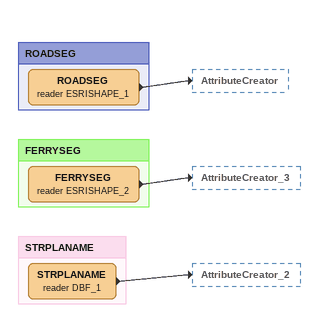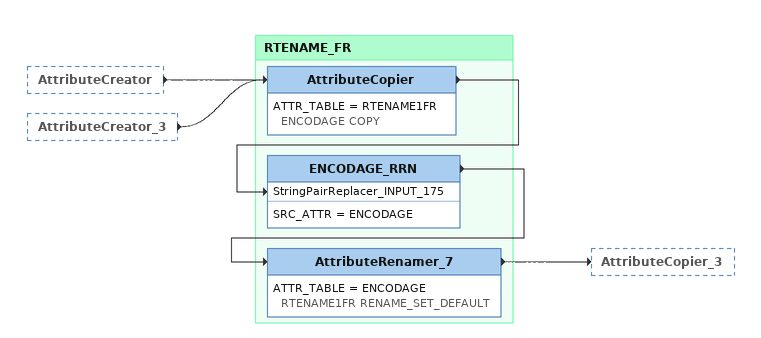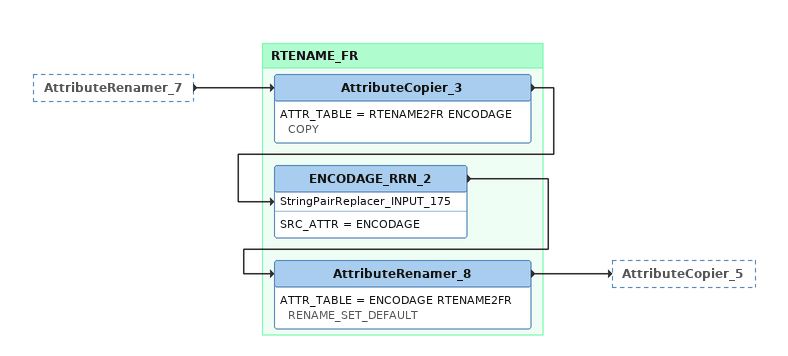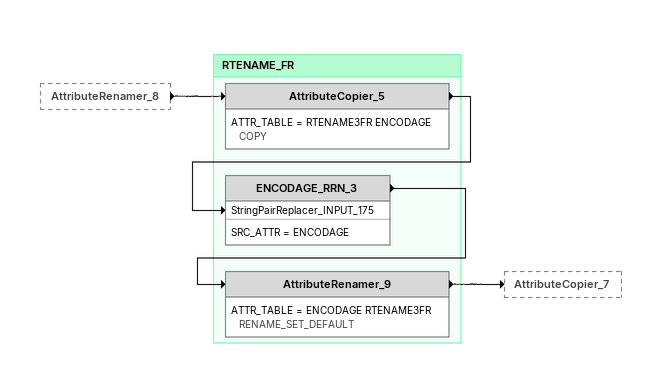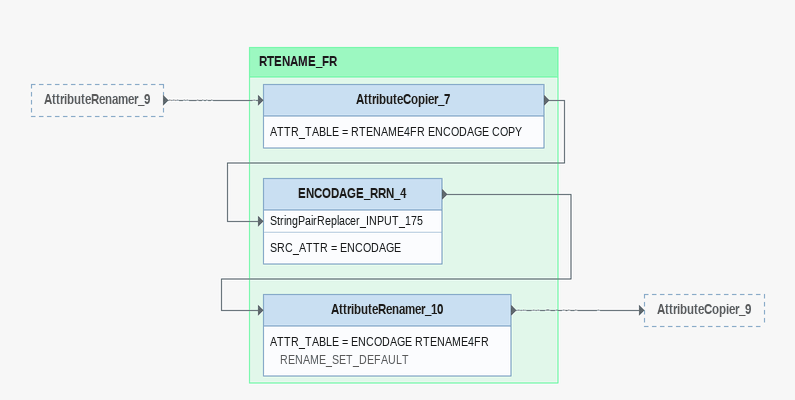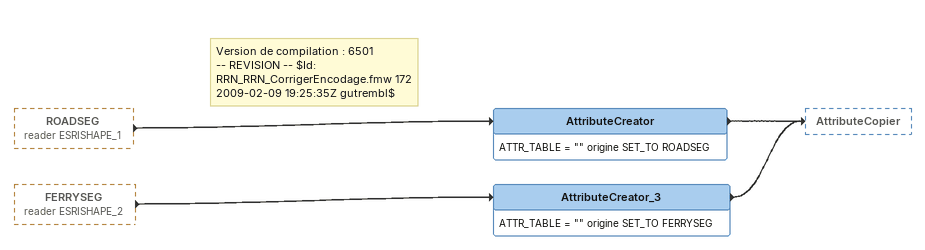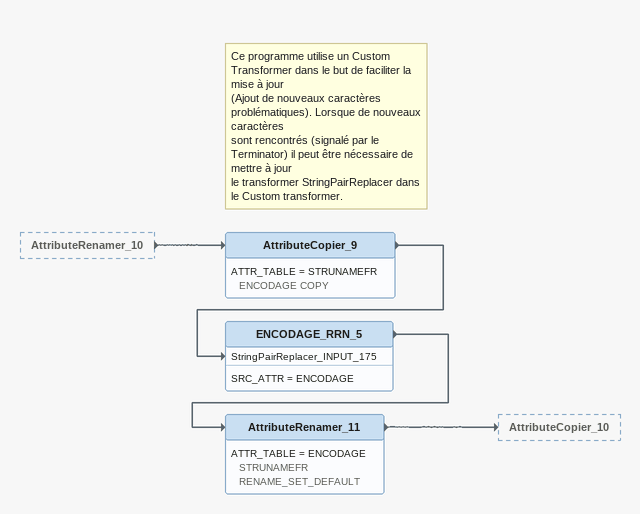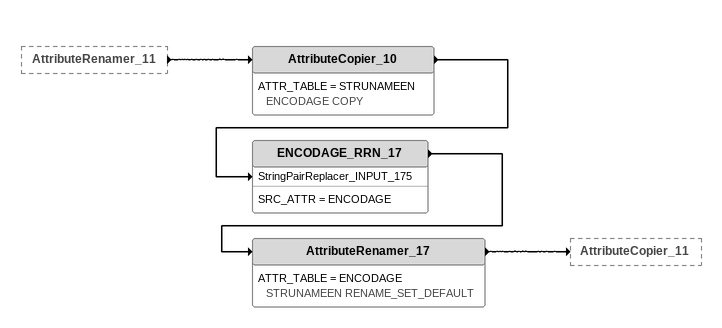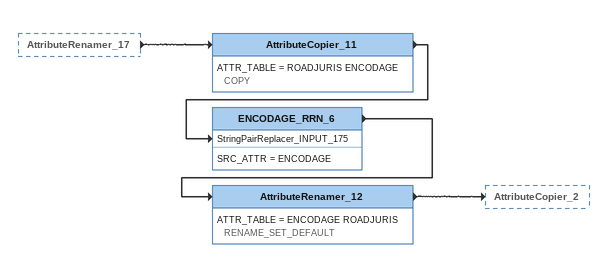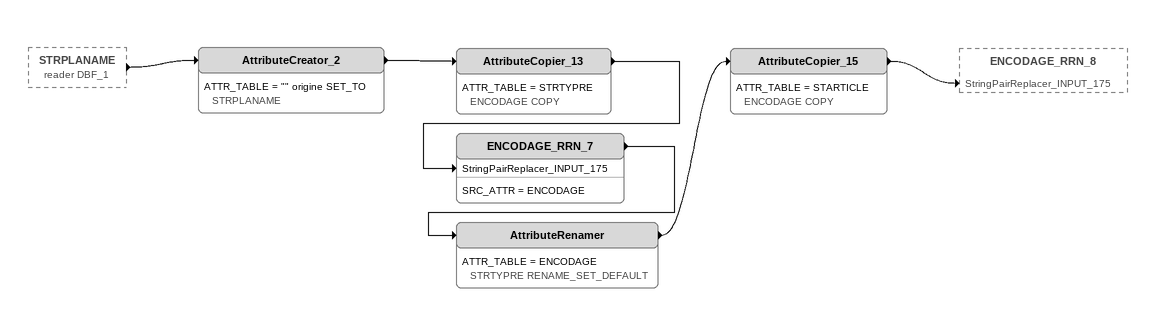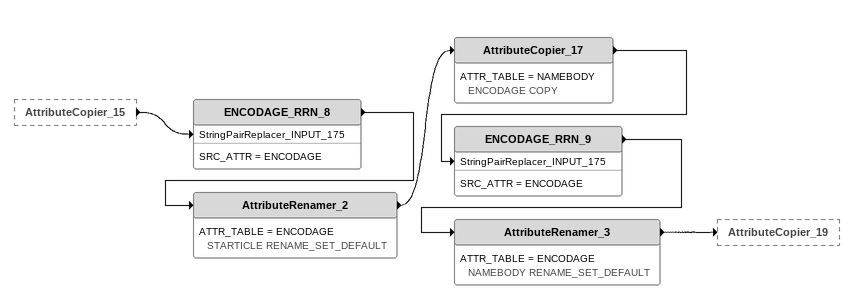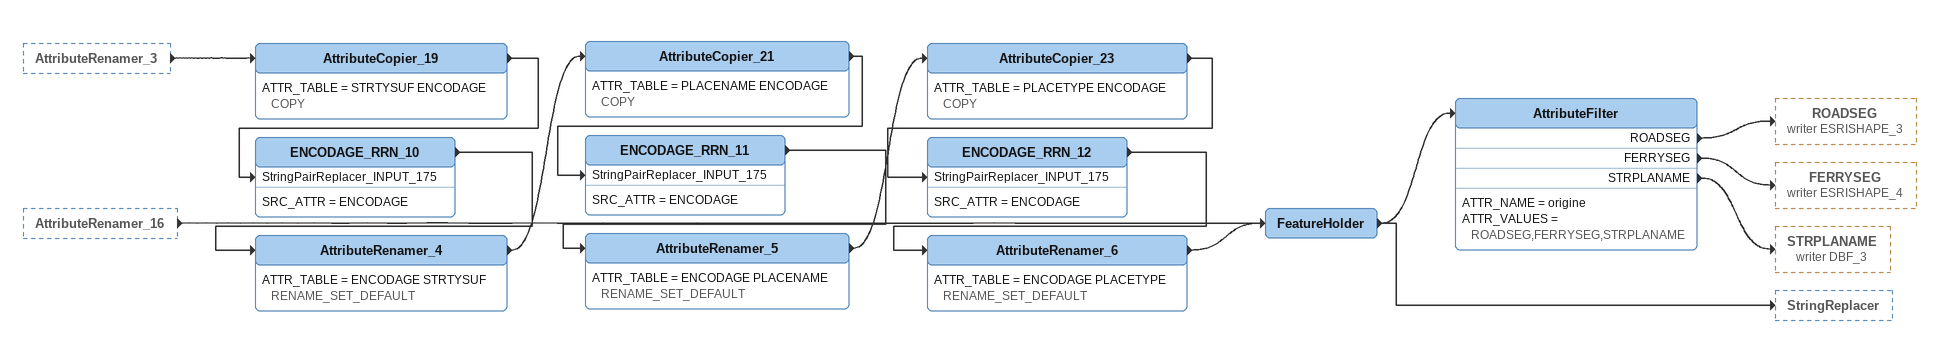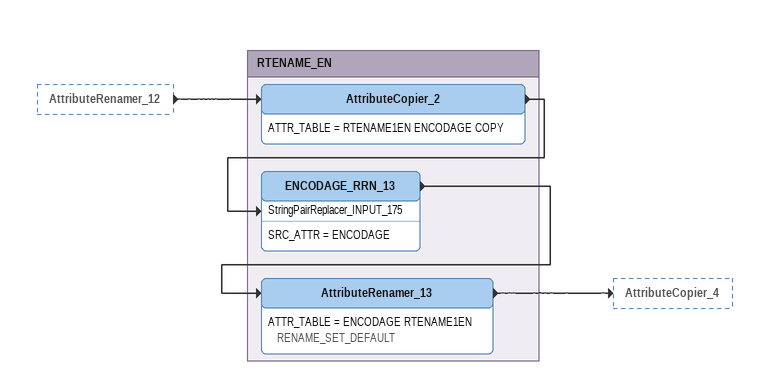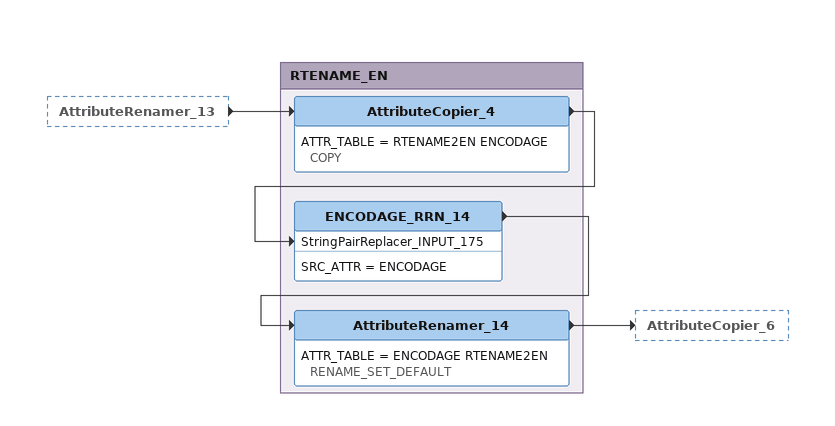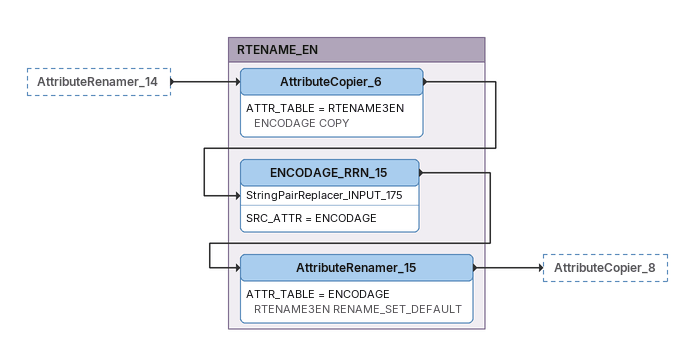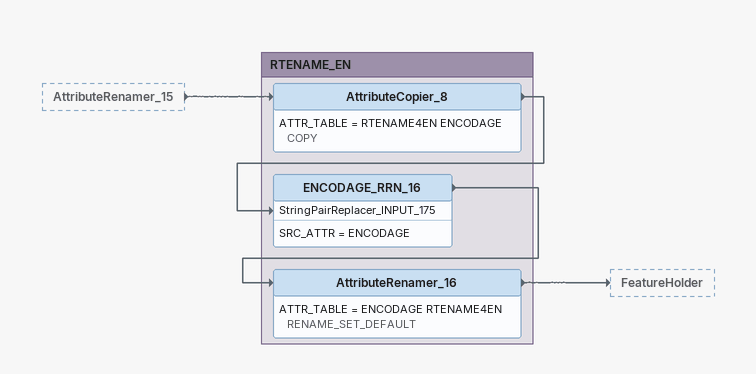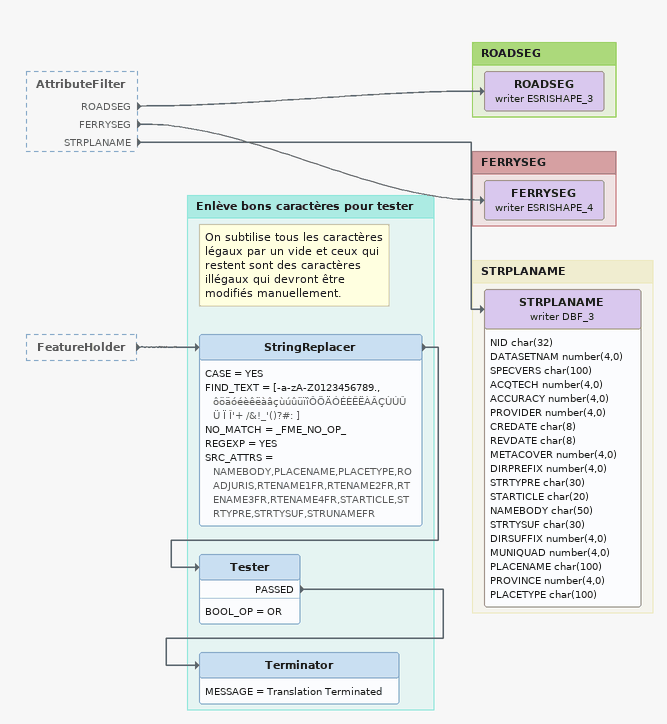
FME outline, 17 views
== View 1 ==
Bookmark: ROADSEG
ROADSEG (reader ESRISHAPE_1)
    -> AttributeCreator

Bookmark: FERRYSEG
FERRYSEG (reader ESRISHAPE_2)
    -> AttributeCreator_3

Bookmark: STRPLANAME
STRPLANAME (reader DBF_1)
    -> AttributeCreator_2

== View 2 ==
AttributeCreator [outside]
    -> AttributeCopier
AttributeCreator_3 [outside]
    -> AttributeCopier

Bookmark: RTENAME_FR
AttributeCopier
    ATTR_TABLE = RTENAME1FR ENCODAGE COPY
    -> ENCODAGE_RRN [StringPairReplacer_INPUT_175]
ENCODAGE_RRN
    SRC_ATTR = ENCODAGE
    -> AttributeRenamer_7
AttributeRenamer_7
    ATTR_TABLE = ENCODAGE RTENAME1FR RENAME_SET_DEFAULT
    -> AttributeCopier_3

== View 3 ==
AttributeRenamer_7 [outside]
    -> AttributeCopier_3

Bookmark: RTENAME_FR
AttributeCopier_3
    ATTR_TABLE = RTENAME2FR ENCODAGE COPY
    -> ENCODAGE_RRN_2 [StringPairReplacer_INPUT_175]
ENCODAGE_RRN_2
    SRC_ATTR = ENCODAGE
    -> AttributeRenamer_8
AttributeRenamer_8
    ATTR_TABLE = ENCODAGE RTENAME2FR RENAME_SET_DEFAULT
    -> AttributeCopier_5

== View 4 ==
AttributeRenamer_8 [outside]
    -> AttributeCopier_5

Bookmark: RTENAME_FR
AttributeCopier_5
    ATTR_TABLE = RTENAME3FR ENCODAGE COPY
    -> ENCODAGE_RRN_3 [StringPairReplacer_INPUT_175]
ENCODAGE_RRN_3
    SRC_ATTR = ENCODAGE
    -> AttributeRenamer_9
AttributeRenamer_9
    ATTR_TABLE = ENCODAGE RTENAME3FR RENAME_SET_DEFAULT
    -> AttributeCopier_7

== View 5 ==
AttributeRenamer_9 [outside]
    -> AttributeCopier_7

Bookmark: RTENAME_FR
AttributeCopier_7
    ATTR_TABLE = RTENAME4FR ENCODAGE COPY
    -> ENCODAGE_RRN_4 [StringPairReplacer_INPUT_175]
ENCODAGE_RRN_4
    SRC_ATTR = ENCODAGE
    -> AttributeRenamer_10
AttributeRenamer_10
    ATTR_TABLE = ENCODAGE RTENAME4FR RENAME_SET_DEFAULT
    -> AttributeCopier_9

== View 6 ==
ROADSEG (reader ESRISHAPE_1) [outside]
    -> AttributeCreator
FERRYSEG (reader ESRISHAPE_2) [outside]
    -> AttributeCreator_3
Note: Version de compilation : 6501 / -- REVISION -- $Id: RRN_RRN_CorrigerEncodage.fmw 172 2009-02-09 19:25:35Z gutrembl$
AttributeCreator
    ATTR_TABLE = "" origine SET_TO ROADSEG
    -> AttributeCopier
AttributeCreator_3
    ATTR_TABLE = "" origine SET_TO FERRYSEG
    -> AttributeCopier

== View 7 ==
AttributeRenamer_10 [outside]
    -> AttributeCopier_9
Note: Ce programme utilise un Custom Transformer dans le but de faciliter la mise à jour / (Ajout de nouveaux caractères problématiques). Lorsque de nouveaux caractères / sont rencontrés (signalé par le Terminator) il peut être nécessaire de mettre à jour / le transformer StringPairReplacer dans le Custom transformer.
AttributeCopier_9
    ATTR_TABLE = STRUNAMEFR ENCODAGE COPY
    -> ENCODAGE_RRN_5 [StringPairReplacer_INPUT_175]
ENCODAGE_RRN_5
    SRC_ATTR = ENCODAGE
    -> AttributeRenamer_11
AttributeRenamer_11
    ATTR_TABLE = ENCODAGE STRUNAMEFR RENAME_SET_DEFAULT
    -> AttributeCopier_10

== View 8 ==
AttributeRenamer_11 [outside]
    -> AttributeCopier_10
AttributeCopier_10
    ATTR_TABLE = STRUNAMEEN ENCODAGE COPY
    -> ENCODAGE_RRN_17 [StringPairReplacer_INPUT_175]
ENCODAGE_RRN_17
    SRC_ATTR = ENCODAGE
    -> AttributeRenamer_17
AttributeRenamer_17
    ATTR_TABLE = ENCODAGE STRUNAMEEN RENAME_SET_DEFAULT
    -> AttributeCopier_11

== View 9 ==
AttributeRenamer_17 [outside]
    -> AttributeCopier_11
AttributeCopier_11
    ATTR_TABLE = ROADJURIS ENCODAGE COPY
    -> ENCODAGE_RRN_6 [StringPairReplacer_INPUT_175]
ENCODAGE_RRN_6
    SRC_ATTR = ENCODAGE
    -> AttributeRenamer_12
AttributeRenamer_12
    ATTR_TABLE = ENCODAGE ROADJURIS RENAME_SET_DEFAULT
    -> AttributeCopier_2

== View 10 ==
STRPLANAME (reader DBF_1) [outside]
    -> AttributeCreator_2
AttributeCreator_2
    ATTR_TABLE = "" origine SET_TO STRPLANAME
    -> AttributeCopier_13
AttributeCopier_13
    ATTR_TABLE = STRTYPRE ENCODAGE COPY
    -> ENCODAGE_RRN_7 [StringPairReplacer_INPUT_175]
ENCODAGE_RRN_7
    SRC_ATTR = ENCODAGE
    -> AttributeRenamer
AttributeRenamer
    ATTR_TABLE = ENCODAGE STRTYPRE RENAME_SET_DEFAULT
    -> AttributeCopier_15
AttributeCopier_15
    ATTR_TABLE = STARTICLE ENCODAGE COPY
    -> ENCODAGE_RRN_8 [StringPairReplacer_INPUT_175]

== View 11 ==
AttributeCopier_15 [outside]
    -> ENCODAGE_RRN_8 [StringPairReplacer_INPUT_175]
ENCODAGE_RRN_8
    SRC_ATTR = ENCODAGE
    -> AttributeRenamer_2
AttributeRenamer_2
    ATTR_TABLE = ENCODAGE STARTICLE RENAME_SET_DEFAULT
    -> AttributeCopier_17
AttributeCopier_17
    ATTR_TABLE = NAMEBODY ENCODAGE COPY
    -> ENCODAGE_RRN_9 [StringPairReplacer_INPUT_175]
ENCODAGE_RRN_9
    SRC_ATTR = ENCODAGE
    -> AttributeRenamer_3
AttributeRenamer_3
    ATTR_TABLE = ENCODAGE NAMEBODY RENAME_SET_DEFAULT
    -> AttributeCopier_19

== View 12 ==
AttributeRenamer_3 [outside]
    -> AttributeCopier_19
AttributeRenamer_16 [outside]
    -> FeatureHolder
AttributeCopier_19
    ATTR_TABLE = STRTYSUF ENCODAGE COPY
    -> ENCODAGE_RRN_10 [StringPairReplacer_INPUT_175]
ENCODAGE_RRN_10
    SRC_ATTR = ENCODAGE
    -> AttributeRenamer_4
AttributeRenamer_4
    ATTR_TABLE = ENCODAGE STRTYSUF RENAME_SET_DEFAULT
    -> AttributeCopier_21
AttributeCopier_21
    ATTR_TABLE = PLACENAME ENCODAGE COPY
    -> ENCODAGE_RRN_11 [StringPairReplacer_INPUT_175]
ENCODAGE_RRN_11
    SRC_ATTR = ENCODAGE
    -> AttributeRenamer_5
AttributeRenamer_5
    ATTR_TABLE = ENCODAGE PLACENAME RENAME_SET_DEFAULT
    -> AttributeCopier_23
AttributeCopier_23
    ATTR_TABLE = PLACETYPE ENCODAGE COPY
    -> ENCODAGE_RRN_12 [StringPairReplacer_INPUT_175]
ENCODAGE_RRN_12
    SRC_ATTR = ENCODAGE
    -> AttributeRenamer_6
AttributeRenamer_6
    ATTR_TABLE = ENCODAGE PLACETYPE RENAME_SET_DEFAULT
    -> FeatureHolder
FeatureHolder
    -> AttributeFilter
    -> StringReplacer
AttributeFilter
    ATTR_NAME = origine
    ATTR_VALUES = ROADSEG,FERRYSEG,STRPLANAME
    ROADSEG -> ROADSEG (writer ESRISHAPE_3)
    FERRYSEG -> FERRYSEG (writer ESRISHAPE_4)
    STRPLANAME -> STRPLANAME (writer DBF_3)

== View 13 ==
AttributeRenamer_12 [outside]
    -> AttributeCopier_2

Bookmark: RTENAME_EN
AttributeCopier_2
    ATTR_TABLE = RTENAME1EN ENCODAGE COPY
    -> ENCODAGE_RRN_13 [StringPairReplacer_INPUT_175]
ENCODAGE_RRN_13
    SRC_ATTR = ENCODAGE
    -> AttributeRenamer_13
AttributeRenamer_13
    ATTR_TABLE = ENCODAGE RTENAME1EN RENAME_SET_DEFAULT
    -> AttributeCopier_4

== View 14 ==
AttributeRenamer_13 [outside]
    -> AttributeCopier_4

Bookmark: RTENAME_EN
AttributeCopier_4
    ATTR_TABLE = RTENAME2EN ENCODAGE COPY
    -> ENCODAGE_RRN_14 [StringPairReplacer_INPUT_175]
ENCODAGE_RRN_14
    SRC_ATTR = ENCODAGE
    -> AttributeRenamer_14
AttributeRenamer_14
    ATTR_TABLE = ENCODAGE RTENAME2EN RENAME_SET_DEFAULT
    -> AttributeCopier_6

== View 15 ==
AttributeRenamer_14 [outside]
    -> AttributeCopier_6

Bookmark: RTENAME_EN
AttributeCopier_6
    ATTR_TABLE = RTENAME3EN ENCODAGE COPY
    -> ENCODAGE_RRN_15 [StringPairReplacer_INPUT_175]
ENCODAGE_RRN_15
    SRC_ATTR = ENCODAGE
    -> AttributeRenamer_15
AttributeRenamer_15
    ATTR_TABLE = ENCODAGE RTENAME3EN RENAME_SET_DEFAULT
    -> AttributeCopier_8

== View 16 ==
AttributeRenamer_15 [outside]
    -> AttributeCopier_8

Bookmark: RTENAME_EN
AttributeCopier_8
    ATTR_TABLE = RTENAME4EN ENCODAGE COPY
    -> ENCODAGE_RRN_16 [StringPairReplacer_INPUT_175]
ENCODAGE_RRN_16
    SRC_ATTR = ENCODAGE
    -> AttributeRenamer_16
AttributeRenamer_16
    ATTR_TABLE = ENCODAGE RTENAME4EN RENAME_SET_DEFAULT
    -> FeatureHolder

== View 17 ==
AttributeFilter [outside]
    ROADSEG -> ROADSEG (writer ESRISHAPE_3)
    FERRYSEG -> FERRYSEG (writer ESRISHAPE_4)
    STRPLANAME -> STRPLANAME (writer DBF_3)
FeatureHolder [outside]
    -> StringReplacer

Bookmark: ROADSEG
ROADSEG (writer ESRISHAPE_3)

Bookmark: FERRYSEG
FERRYSEG (writer ESRISHAPE_4)

Bookmark: STRPLANAME
STRPLANAME (writer DBF_3)
    attributes: NID char(32), DATASETNAM number(4,0), SPECVERS char(100), ACQTECH number(4,0), ACCURACY number(4,0), PROVIDER number(4,0), CREDATE char(8), REVDATE char(8), METACOVER number(4,0), DIRPREFIX number(4,0), STRTYPRE char(30), STARTICLE char(20), NAMEBODY char(50), STRTYSUF char(30), DIRSUFFIX number(4,0), MUNIQUAD number(4,0), PLACENAME char(100), PROVINCE number(4,0), PLACETYPE char(100)

Bookmark: Enlève bons caractères pour tester
Note: On subtilise tous les caractères / légaux par un vide et ceux qui / restent sont des caractères / illégaux qui devront être / modifiés manuellement.
StringReplacer
    CASE = YES
    FIND_TEXT = [-a-zA-Z0123456789., ôöäóéèêëàâçùúûüïîÔÖÄÓÉÈÊËÀÂÇÙÚÛÜ Ï Î'+ /&!_'()?#: ]
    NO_MATCH = _FME_NO_OP_
    REGEXP = YES
    SRC_ATTRS = NAMEBODY,PLACENAME,PLACETYPE,ROADJURIS,RTENAME1FR,RTENAME2FR,RTENAME3FR,RTENAME4FR,STARTICLE,STRTYPRE,STRTYSUF,STRUNAMEFR
    -> Tester
Tester
    BOOL_OP = OR
    PASSED -> Terminator
Terminator
    MESSAGE = Translation Terminated
